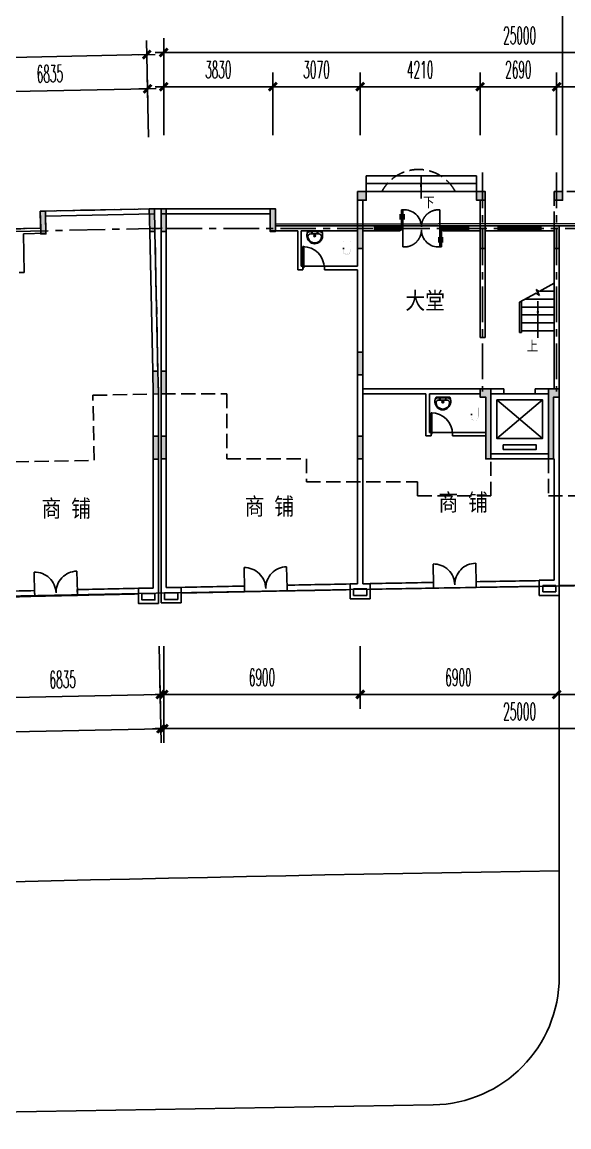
# Model space of a CAD drawing. Extents: x 34838826 to 35164760, y 36533342 to 36641385.
# Drawn here: x 34996705 to 35015913, y 36556016 to 36594792 of the extents above; entities that cross this region are included whole.
import ezdxf

# ---------------------------------------------------------------- set-up
doc = ezdxf.new("R2010")
doc.units = 0
doc.header["$LTSCALE"] = 1000
doc.header["$MEASUREMENT"] = 0
for name, pattern in [('CENTER', [2, 1.25, -0.25, 0.25, -0.25]), ('DASH', [0.35, 0.25, -0.1]), ('DASHED2', [0.375, 0.25, -0.125])]:
    doc.linetypes.add(name, pattern=pattern)
doc.layers.get('0').update_dxf_attribs({"linetype": 'CONTINUOUS'})
doc.layers.get('DEFPOINTS').update_dxf_attribs({"linetype": 'CONTINUOUS'})
for name, color, linetype in [('AREA', 5, 'CONTINUOUS'), ('AXIS', 3, 'CONTINUOUS'), ('COLUMN', 6, 'CONTINUOUS'), ('DOTE', 8, 'CENTER'), ('FUN', 3, 'CONTINUOUS'), ('GROUND', 2, 'CONTINUOUS'), ('H', 8, 'CONTINUOUS'), ('PUB_DIM', 3, 'CONTINUOUS'), ('STAIR', 2, 'CONTINUOUS'), ('TEXT', 7, 'CONTINUOUS'), ('WALL', 4, 'CONTINUOUS'), ('WINDOW', 2, 'CONTINUOUS'), ('规划路', 30, 'CONTINUOUS'), ('道路边线', 8, 'CONTINUOUS')]:
    doc.layers.add(name, color=color, linetype=linetype)
doc.styles.add('-宋体', font='SimSun.ttf')
doc.styles.add('DIM_FONT', font='SIMPLEX.shx', dxfattribs={"width": 0.45})
doc.dimstyles.new('DIMA', dxfattribs={"dimtxt": 300, "dimasz": 1, "dimexe": 250, "dimexo": 300, "dimgap": 150, "dimtad": 1, "dimdec": 0, "dimzin": 0, "dimtxsty": 'DIM_FONT', "dimblk": '_DIMX', "dimcen": 0.09, "dimse1": 1, "dimclrt": 7, "dimazin": 3, "dimtfac": 1, "dimtdec": 0, "dimtix": 1, "dimtmove": 0, "dimatfit": 3, "dimtolj": 1, "dimtzin": 0})
doc.dimstyles.new('DIMB', dxfattribs={"dimtxt": 300, "dimasz": 1, "dimexe": 250, "dimexo": 300, "dimgap": 150, "dimtad": 1, "dimdec": 0, "dimzin": 0, "dimtxsty": 'DIM_FONT', "dimblk": '_DIMX', "dimcen": 0.09, "dimse2": 1, "dimclrt": 7, "dimazin": 3, "dimtfac": 1, "dimtdec": 0, "dimtix": 1, "dimtmove": 0, "dimatfit": 3, "dimtolj": 1, "dimtzin": 0})
doc.dimstyles.new('DIMN', dxfattribs={"dimtxt": 300, "dimasz": 1, "dimexe": 250, "dimexo": 300, "dimgap": 150, "dimtad": 1, "dimdec": 0, "dimzin": 0, "dimtxsty": 'DIM_FONT', "dimblk": '_DIMX', "dimcen": 0.09, "dimclrt": 7, "dimazin": 3, "dimtfac": 1, "dimtdec": 0, "dimtix": 1, "dimtmove": 0, "dimatfit": 3, "dimtolj": 1, "dimtzin": 0})

# ---------------------------------------------------------------- blocks, each defined once
blk = doc.blocks.new('_DIMX')
blk.add_line((-150, 0), (150, 0))
at = {"const_width": 50}
blk.add_lwpolyline([(-70, -70), (70, 70)], dxfattribs=at)
blk = doc.blocks.new('*D52')
at = {"color": 0, "linetype": 'BYBLOCK'}
for p, q in [((35001549, 36571691), (35001596, 36569492)), ((34945637, 36570509), (34945683, 36568310)), ((35001583, 36569992), (34945675, 36568810))]:
    blk.add_line(p, q, dxfattribs=at)
at = {"layer": 'DEFPOINTS', "color": 0, "linetype": 'BYBLOCK'}
for p in [(35001536, 36572291), (34945624, 36571109), (34945673, 36568810)]:
    blk.add_point(p, dxfattribs=at)
at = {"color": 0, "linetype": 'BYBLOCK', "xscale": 2, "yscale": 2, "zscale": 2}
for p, rotation in [((35001585, 36569992), 1.210866721961574), ((34945673, 36568810), 181.2108667219616)]:
    blk.add_blockref('_DIMX', p, dxfattribs=dict(at, rotation=rotation))
at = {"color": 7, "linetype": 'BYBLOCK', "insert": (34973616, 36570001), "char_height": 600, "attachment_point": 5, "rotation": 1.2109, "style": 'DIM_FONT'}
blk.add_mtext('\\A1;55925', dxfattribs=at)
blk = doc.blocks.new('*D53')
at = {"color": 0, "linetype": 'BYBLOCK'}
for p, q in [((34994691, 36572746), (34994737, 36570548)), ((35001524, 36572891), (35001570, 36570692)), ((35001558, 36571192), (34994729, 36571047))]:
    blk.add_line(p, q, dxfattribs=at)
at = {"layer": 'DEFPOINTS', "color": 0, "linetype": 'BYBLOCK'}
for p in [(35001511, 36573491), (34994678, 36573346), (34994727, 36571047)]:
    blk.add_point(p, dxfattribs=at)
at = {"color": 0, "linetype": 'BYBLOCK', "xscale": 2, "yscale": 2, "zscale": 2}
for p, rotation in [((34994727, 36571047), 181.2108662116881), ((35001560, 36571192), 1.210866211688071)]:
    blk.add_blockref('_DIMX', p, dxfattribs=dict(at, rotation=rotation))
at = {"color": 7, "linetype": 'BYBLOCK', "insert": (34998130, 36571720), "char_height": 600, "attachment_point": 5, "rotation": 1.2109, "style": 'DIM_FONT'}
blk.add_mtext('\\A1;6835', dxfattribs=at)
blk = doc.blocks.new('*D66')
at = {"color": 0, "linetype": 'BYBLOCK'}
for p, q in [((35001121, 36591952), (35001074, 36594151)), ((35001083, 36593651), (34945175, 36592469)), ((34945209, 36590771), (34945162, 36592969))]:
    blk.add_line(p, q, dxfattribs=at)
at = {"layer": 'DEFPOINTS', "color": 0, "linetype": 'BYBLOCK'}
for p in [(34945173, 36592469), (35001134, 36591352), (34945221, 36590171)]:
    blk.add_point(p, dxfattribs=at)
at = {"color": 0, "linetype": 'BYBLOCK', "xscale": 2, "yscale": 2, "zscale": 2}
for p, rotation in [((35001085, 36593651), 1.210789228481941), ((34945173, 36592469), 181.2107892284819)]:
    blk.add_blockref('_DIMX', p, dxfattribs=dict(at, rotation=rotation))
at = {"color": 7, "linetype": 'BYBLOCK', "insert": (34973116, 36593660), "char_height": 600, "attachment_point": 5, "rotation": 1.2108, "style": 'DIM_FONT'}
blk.add_mtext('\\A1;55925', dxfattribs=at)
blk = doc.blocks.new('*D67')
at = {"color": 0, "linetype": 'BYBLOCK'}
for p, q in [((34994313, 36590608), (34994267, 36592807)), ((35001146, 36590753), (35001100, 36592951)), ((35001108, 36592451), (34994279, 36592307))]:
    blk.add_line(p, q, dxfattribs=at)
at = {"layer": 'DEFPOINTS', "color": 0, "linetype": 'BYBLOCK'}
for p in [(34994277, 36592307), (35001159, 36590153), (34994326, 36590008)]:
    blk.add_point(p, dxfattribs=at)
at = {"color": 0, "linetype": 'BYBLOCK', "xscale": 2, "yscale": 2, "zscale": 2}
for p, rotation in [((34994277, 36592307), 181.2107897387022), ((35001110, 36592451), 1.210789738702207)]:
    blk.add_blockref('_DIMX', p, dxfattribs=dict(at, rotation=rotation))
at = {"color": 7, "linetype": 'BYBLOCK', "insert": (34997681, 36592979), "char_height": 600, "attachment_point": 5, "rotation": 1.2108, "style": 'DIM_FONT'}
blk.add_mtext('\\A1;6835', dxfattribs=at)
blk = doc.blocks.new('*D79')
at = {"color": 0, "linetype": 'BYBLOCK'}
for p, q in [((35001682, 36571693), (35001682, 36569494)), ((35026682, 36571693), (35026682, 36569494)), ((35026680, 36569994), (35001684, 36569994))]:
    blk.add_line(p, q, dxfattribs=at)
at = {"layer": 'DEFPOINTS', "color": 0, "linetype": 'BYBLOCK'}
for p in [(35001682, 36572293), (35026682, 36572293), (35001682, 36569994)]:
    blk.add_point(p, dxfattribs=at)
at = {"color": 0, "linetype": 'BYBLOCK', "xscale": 2, "yscale": 2, "zscale": 2}
for p, rotation in [((35001682, 36569994), 179.999998366936), ((35026682, 36569994), 359.999998366936)]:
    blk.add_blockref('_DIMX', p, dxfattribs=dict(at, rotation=rotation))
at = {"color": 7, "linetype": 'BYBLOCK', "insert": (35014182, 36570594), "char_height": 600, "attachment_point": 5, "rotation": 360, "style": 'DIM_FONT'}
blk.add_mtext('\\A1;25000', dxfattribs=at)
blk = doc.blocks.new('*D80')
at = {"color": 0, "linetype": 'BYBLOCK'}
for p, q in [((35001682, 36592911), (35001682, 36595111)), ((35026682, 36592911), (35026682, 36595111)), ((35026680, 36594611), (35001684, 36594611))]:
    blk.add_line(p, q, dxfattribs=at)
at = {"layer": 'DEFPOINTS', "color": 0, "linetype": 'BYBLOCK'}
for p in [(35001682, 36594611), (35001682, 36592311), (35026682, 36592311)]:
    blk.add_point(p, dxfattribs=at)
at = {"color": 0, "linetype": 'BYBLOCK', "xscale": 2, "yscale": 2, "zscale": 2}
for p, rotation in [((35001682, 36594611), 180.000001633064), ((35026682, 36594611), 1.633064004025186e-06)]:
    blk.add_blockref('_DIMX', p, dxfattribs=dict(at, rotation=rotation))
at = {"color": 7, "linetype": 'BYBLOCK', "insert": (35014182, 36595211), "char_height": 600, "attachment_point": 5, "rotation": 0, "style": 'DIM_FONT'}
blk.add_mtext('\\A1;25000', dxfattribs=at)
blk = doc.blocks.new('*D82')
at = {"color": 0, "linetype": 'BYBLOCK'}
for p, q in [((35001682, 36572893), (35001682, 36570694)), ((35008582, 36572893), (35008582, 36570694)), ((35008580, 36571194), (35001684, 36571194))]:
    blk.add_line(p, q, dxfattribs=at)
at = {"layer": 'DEFPOINTS', "color": 0, "linetype": 'BYBLOCK'}
for p in [(35001682, 36573493), (35008582, 36573493), (35001682, 36571194)]:
    blk.add_point(p, dxfattribs=at)
at = {"color": 0, "linetype": 'BYBLOCK', "xscale": 2, "yscale": 2, "zscale": 2}
for p, rotation in [((35001682, 36571194), 179.999998345658), ((35008582, 36571194), 359.999998345658)]:
    blk.add_blockref('_DIMX', p, dxfattribs=dict(at, rotation=rotation))
at = {"color": 7, "linetype": 'BYBLOCK', "insert": (35005132, 36571794), "char_height": 600, "attachment_point": 5, "rotation": 360, "style": 'DIM_FONT'}
blk.add_mtext('\\A1;6900', dxfattribs=at)
blk = doc.blocks.new('*D83')
at = {"color": 0, "linetype": 'BYBLOCK'}
for p, q in [((35008582, 36572893), (35008582, 36570694)), ((35015480, 36571194), (35008584, 36571194))]:
    blk.add_line(p, q, dxfattribs=at)
at = {"layer": 'DEFPOINTS', "color": 0, "linetype": 'BYBLOCK'}
for p in [(35008582, 36573493), (35015482, 36573493), (35008582, 36571194)]:
    blk.add_point(p, dxfattribs=at)
at = {"color": 0, "linetype": 'BYBLOCK', "xscale": 2, "yscale": 2, "zscale": 2}
for p, rotation in [((35008582, 36571194), 179.9999983669424), ((35015482, 36571194), 359.9999983669425)]:
    blk.add_blockref('_DIMX', p, dxfattribs=dict(at, rotation=rotation))
at = {"color": 7, "linetype": 'BYBLOCK', "insert": (35012032, 36571794), "char_height": 600, "attachment_point": 5, "rotation": 360, "style": 'DIM_FONT'}
blk.add_mtext('\\A1;6900', dxfattribs=at)
blk = doc.blocks.new('*D84')
at = {"color": 0, "linetype": 'BYBLOCK'}
for p, q in [((35019782, 36572893), (35019782, 36570694)), ((35019780, 36571194), (35015484, 36571194))]:
    blk.add_line(p, q, dxfattribs=at)
at = {"layer": 'DEFPOINTS', "color": 0, "linetype": 'BYBLOCK'}
for p in [(35015482, 36573493), (35019782, 36573493), (35015482, 36571194)]:
    blk.add_point(p, dxfattribs=at)
at = {"color": 0, "linetype": 'BYBLOCK', "xscale": 2, "yscale": 2, "zscale": 2}
for p, rotation in [((35015482, 36571194), 179.9999983669133), ((35019782, 36571194), 359.9999983669133)]:
    blk.add_blockref('_DIMX', p, dxfattribs=dict(at, rotation=rotation))
at = {"color": 7, "linetype": 'BYBLOCK', "insert": (35017632, 36571794), "char_height": 600, "attachment_point": 5, "rotation": 360, "style": 'DIM_FONT'}
blk.add_mtext('\\A1;4300', dxfattribs=at)
blk = doc.blocks.new('*D86')
at = {"color": 0, "linetype": 'BYBLOCK'}
for p, q in [((35001682, 36590824), (35001682, 36593023)), ((35005512, 36590824), (35005512, 36593023)), ((35005510, 36592523), (35001684, 36592523))]:
    blk.add_line(p, q, dxfattribs=at)
at = {"layer": 'DEFPOINTS', "color": 0, "linetype": 'BYBLOCK'}
for p in [(35001682, 36592523), (35001682, 36590224), (35005512, 36590224)]:
    blk.add_point(p, dxfattribs=at)
at = {"color": 0, "linetype": 'BYBLOCK', "xscale": 2, "yscale": 2, "zscale": 2}
for p, rotation in [((35001682, 36592523), 180.0000016714346), ((35005512, 36592523), 1.671434590733156e-06)]:
    blk.add_blockref('_DIMX', p, dxfattribs=dict(at, rotation=rotation))
at = {"color": 7, "linetype": 'BYBLOCK', "insert": (35003597, 36593123), "char_height": 600, "attachment_point": 5, "rotation": 0, "style": 'DIM_FONT'}
blk.add_mtext('\\A1;3830', dxfattribs=at)
blk = doc.blocks.new('*D87')
at = {"color": 0, "linetype": 'BYBLOCK'}
for p, q in [((35005512, 36590824), (35005512, 36593023)), ((35008582, 36590824), (35008582, 36593023)), ((35008580, 36592523), (35005514, 36592523))]:
    blk.add_line(p, q, dxfattribs=at)
at = {"layer": 'DEFPOINTS', "color": 0, "linetype": 'BYBLOCK'}
for p in [(35005512, 36592523), (35005512, 36590224), (35008582, 36590224)]:
    blk.add_point(p, dxfattribs=at)
at = {"color": 0, "linetype": 'BYBLOCK', "xscale": 2, "yscale": 2, "zscale": 2}
for p, rotation in [((35005512, 36592523), 180.0000016330179), ((35008582, 36592523), 1.633017960855909e-06)]:
    blk.add_blockref('_DIMX', p, dxfattribs=dict(at, rotation=rotation))
at = {"color": 7, "linetype": 'BYBLOCK', "insert": (35007047, 36593123), "char_height": 600, "attachment_point": 5, "rotation": 0, "style": 'DIM_FONT'}
blk.add_mtext('\\A1;3070', dxfattribs=at)
blk = doc.blocks.new('*D88')
at = {"color": 0, "linetype": 'BYBLOCK'}
for p, q in [((35008582, 36590824), (35008582, 36593023)), ((35012792, 36590824), (35012792, 36593023)), ((35012790, 36592523), (35008584, 36592523))]:
    blk.add_line(p, q, dxfattribs=at)
at = {"layer": 'DEFPOINTS', "color": 0, "linetype": 'BYBLOCK'}
for p in [(35008582, 36592523), (35008582, 36590224), (35012792, 36590224)]:
    blk.add_point(p, dxfattribs=at)
at = {"color": 0, "linetype": 'BYBLOCK', "xscale": 2, "yscale": 2, "zscale": 2}
for p, rotation in [((35008582, 36592523), 180.0000016331194), ((35012792, 36592523), 1.633119399713223e-06)]:
    blk.add_blockref('_DIMX', p, dxfattribs=dict(at, rotation=rotation))
at = {"color": 7, "linetype": 'BYBLOCK', "insert": (35010687, 36593123), "char_height": 600, "attachment_point": 5, "rotation": 0, "style": 'DIM_FONT'}
blk.add_mtext('\\A1;4210', dxfattribs=at)
blk = doc.blocks.new('*D89')
at = {"color": 0, "linetype": 'BYBLOCK'}
for p, q in [((35012792, 36590824), (35012792, 36593023)), ((35015482, 36590824), (35015482, 36593023)), ((35015480, 36592523), (35012794, 36592523))]:
    blk.add_line(p, q, dxfattribs=at)
at = {"layer": 'DEFPOINTS', "color": 0, "linetype": 'BYBLOCK'}
for p in [(35012792, 36592523), (35012792, 36590224), (35015482, 36590224)]:
    blk.add_point(p, dxfattribs=at)
at = {"color": 0, "linetype": 'BYBLOCK', "xscale": 2, "yscale": 2, "zscale": 2}
for p, rotation in [((35012792, 36592523), 180.0000016331197), ((35015482, 36592523), 1.633119719457454e-06)]:
    blk.add_blockref('_DIMX', p, dxfattribs=dict(at, rotation=rotation))
at = {"color": 7, "linetype": 'BYBLOCK', "insert": (35014137, 36593123), "char_height": 600, "attachment_point": 5, "rotation": 0, "style": 'DIM_FONT'}
blk.add_mtext('\\A1;2690', dxfattribs=at)
blk = doc.blocks.new('*D90')
at = {"color": 0, "linetype": 'BYBLOCK'}
for p, q in [((35015482, 36590824), (35015482, 36593023)), ((35019782, 36590824), (35019782, 36593023)), ((35019780, 36592523), (35015484, 36592523))]:
    blk.add_line(p, q, dxfattribs=at)
at = {"layer": 'DEFPOINTS', "color": 0, "linetype": 'BYBLOCK'}
for p in [(35015482, 36592523), (35015482, 36590224), (35019782, 36590224)]:
    blk.add_point(p, dxfattribs=at)
at = {"color": 0, "linetype": 'BYBLOCK', "xscale": 2, "yscale": 2, "zscale": 2}
for p, rotation in [((35015482, 36592523), 180.0000016330866), ((35019782, 36592523), 1.633086625929536e-06)]:
    blk.add_blockref('_DIMX', p, dxfattribs=dict(at, rotation=rotation))
at = {"color": 7, "linetype": 'BYBLOCK', "insert": (35017632, 36593123), "char_height": 600, "attachment_point": 5, "rotation": 0, "style": 'DIM_FONT'}
blk.add_mtext('\\A1;4300', dxfattribs=at)
blk = doc.blocks.new('M_A3PTU')
for p, q in [((-0.5, 0), (-0.499, -0.498)), ((0.5, 0), (0.499, -0.498))]:
    blk.add_line(p, q)
for centre, start, end in [((-0.498, -0.001), 269.885, 0.0763), ((0.498, -0.001), 179.9237, 270.115)]:
    blk.add_arc(centre, 0.498, start, end)
blk = doc.blocks.new('_A0AYL')
for p, q in [((-0.5, 0), (-0.5, -1)), ((-0.5, 0), (-0.463, 0)), ((-0.463, 0), (-0.463, -1)), ((-0.5, -1), (-0.463, -1))]:
    blk.add_line(p, q)
blk.add_arc((-0.5, 0), 1, 270, 360)
blk = doc.blocks.new('M_E6')
for p, q in [((240, 0), (-240, 0)), ((-237, 0), (239, 0)), ((240, 0), (270, -79)), ((-213, -36), (-271, -91)), ((-240, 0), (-270, -79)), ((-179, -23), (181, -23)), ((141, -105), (-141, -105)), ((-141, -105), (141, -105)), ((217, -37), (274, -95))]:
    blk.add_line(p, q)
for centre, radius in [((-99, -65), 16.3), ((2, -172), 31.6), ((2, -172), 23), ((101, -65), 16.3)]:
    blk.add_circle(centre, radius)
for centre, radius, start, end in [((28, -152), 307, 166.1751, 244.7296), ((-141, -205), 100, 90, 190.5602), ((0, -179), 243, 190.5602, 349.4398), ((-179, -73), 50, 90, 133.181), ((-28, -152), 307, 297.0639, 13.8249), ((141, -205), 100, 349.4398, 90), ((181, -73), 50, 44.5607, 90), ((0, -201), 250, 245.8071, 296.4628), ((28, -152), 307, 266.589, 266.5936)]:
    blk.add_arc(centre, radius, start, end)
at = {"width": 0.8, "flags": 9}
for tag in ['XSIZE', 'YSIZE']:
    blk.add_attdef(tag, (0, 0), '', height=0.5, dxfattribs=at)
blk = doc.blocks.new('M_E2')
blk.add_line((-306, -118), (-266, -118))
at = {"const_width": 1.5}
for points in [[(-366, 138, 0.97895), (-366, -138, 0.97895)], [(-366, 118, 0.97895), (-366, -118, 0.97895)], [(-306, 118, 0.414214), (-316, 108, 0.414214)], [(0, 88, 0.462192), (-59, 137, 0.462192)], [(-20, 88, 0.414214), (-50, 118, 0.414214)], [(-316, -108, 0.414214), (-306, -118, 0.414214)], [(-59, -137, 0.462192), (0, -88, 0.462192)], [(-50, -118, 0.414214), (-20, -88, 0.414214)]]:
    blk.add_lwpolyline(points, format="xyb", dxfattribs=at)
for points in [[(-366, 137), (-59, 137)], [(-316, 118), (-366, 118)], [(-340, 118), (-266, 118)], [(-316, 108), (-316, -108)], [(-50, 118), (-267, 118)], [(-20, -88), (-20, 88)], [(0, 88), (0, -88)], [(-381, -137), (-59, -137)], [(-316, -118), (-366, -118)], [(-340, -118), (-266, -118)], [(-266, -118), (-50, -118)]]:
    blk.add_lwpolyline(points, dxfattribs=at)
at = {"width": 0.8, "flags": 9}
for tag in ['XSIZE', 'YSIZE']:
    blk.add_attdef(tag, (0, 0), '', height=0.5, dxfattribs=at)
blk = doc.blocks.new('M_B0OPK')
for p, q in [((-0.5, 0.5), (0.5, 0.5)), ((0.5, 0.167), (-0.5, 0.167)), ((0.5, -0.167), (-0.5, -0.167)), ((-0.5, -0.5), (0.5, -0.5))]:
    blk.add_line(p, q)
blk = doc.blocks.new('_ARROW')
blk.add_solid([(0, 0), (-1, 0.1), (-1, -0.1)])
blk = doc.blocks.new('M_A19UKF')
for p, q in [((-0.495, 0.298), (-0.495, 0.169)), ((-0.467, -0.003), (-0.467, 0.397)), ((-0.467, 0.397), (-0.433, 0.397)), ((-0.433, 0.397), (-0.433, -0.003)), ((-0.405, 0.298), (-0.405, 0.169)), ((-0.5, -0.003), (-0.5, -0.069)), ((-0.433, -0.003), (-0.5, -0.003)), ((-0.5, -0.003), (-0.5, -0.003)), ((-0.5, -0.069), (-0.5, -0.069)), ((-0.5, -0.069), (-0.467, -0.069)), ((-0.433, -0.003), (-0.467, -0.003)), ((-0.433, -0.069), (-0.467, -0.069)), ((-0.433, -0.003), (-0.433, -0.069)), ((0.405, -0.37), (0.405, -0.242)), ((0.433, -0.003), (0.433, -0.069)), ((0.433, -0.003), (0.467, -0.003)), ((0.433, -0.003), (0.5, -0.003)), ((0.433, -0.469), (0.433, -0.069)), ((0.433, -0.069), (0.5, -0.069)), ((0.433, -0.069), (0.467, -0.069)), ((0.5, -0.003), (0.467, -0.003)), ((0.467, -0.069), (0.467, -0.469)), ((0.5, -0.069), (0.467, -0.069)), ((0.495, -0.37), (0.495, -0.242)), ((0.5, -0.003), (0.5, -0.069)), ((0.5, -0.003), (0.5, -0.003)), ((0.5, -0.069), (0.5, -0.069)), ((0.467, -0.469), (0.433, -0.469))]:
    blk.add_line(p, q)
at = {"linetype": 'DASHED2'}
for p, q in [((0.433, 0.397), (0.433, -0.003)), ((-0.433, -0.469), (-0.433, -0.069))]:
    blk.add_line(p, q, dxfattribs=at)
for centre, start, end in [((-0.4, -0.001), 359.8007, 94.7805), ((0.4, -0.071), 179.8007, 274.7805)]:
    blk.add_arc(centre, 0.4, start, end)
for centre, start, end in [((0.4, -0.001), 85.2195, 180.1993), ((-0.4, -0.071), 265.2195, 0.1993)]:
    blk.add_arc(centre, 0.4, start, end, dxfattribs=at)
blk = doc.blocks.new('_WBLK')
for p, q in [((-0.5, 0.5), (0.5, 0.5)), ((0.5, 0.167), (-0.5, 0.167)), ((0.5, -0.167), (-0.5, -0.167)), ((-0.5, -0.5), (0.5, -0.5))]:
    blk.add_line(p, q)

msp = doc.modelspace()

# ---------------------------------------------------------------- hatches: boundary and pattern name
at = {"layer": 'H'}
h = msp.add_hatch(color=256, dxfattribs=at)
h.paths.add_polyline_path([(35040392.1, 36588841.8), (35040692.1, 36588841.8), (35040692.1, 36588541.8), (35040392.1, 36588541.8)])
h.paths.add_polyline_path([(35037672.1, 36588841.8), (35037972.1, 36588841.8), (35037972.1, 36588541.8), (35037672.1, 36588541.8)])
h.paths.add_polyline_path([(35033492.1, 36588841.8), (35033792.1, 36588841.8), (35033792.1, 36588541.8), (35033492.1, 36588541.8)])
h.paths.add_polyline_path([(35040392.1, 36581921.8), (35040572.1, 36581921.8), (35040572.1, 36581631.8), (35040372.1, 36581631.8), (35040372.1, 36579461.8), (35040192.1, 36579461.8), (35040192.1, 36581921.8)])
h.paths.add_polyline_path([(35040392.1, 36587641.8), (35040572.1, 36587641.8), (35040572.1, 36586841.8), (35040392.1, 36586841.8)])
h.paths.add_polyline_path([(35037972.1, 36581921.8), (35037792.1, 36581921.8), (35037792.1, 36581631.8), (35037992.1, 36581631.8), (35037992.1, 36579461.8), (35038172.1, 36579461.8), (35038172.1, 36581921.8)])
h.paths.add_polyline_path([(35033672.1, 36583211.8), (35033492.1, 36583211.8), (35033492.1, 36582211.8), (35033672.1, 36582211.8)])
h.paths.add_polyline_path([(35033672.1, 36580261.8), (35033492.1, 36580261.8), (35033492.1, 36579461.8), (35033672.1, 36579461.8)])
h.paths.add_polyline_path([(35026772.1, 36580261.8), (35026592.1, 36580261.8), (35026592.1, 36579461.8), (35026772.1, 36579461.8)])
h.paths.add_polyline_path([(35026772.1, 36588241.8), (35026592.1, 36588241.8), (35026592.1, 36587441.8), (35026772.1, 36587441.8)])
h.paths.add_polyline_path([(35030602.1, 36588241.8), (35030422.1, 36588241.8), (35030422.1, 36587441.8), (35030602.1, 36587441.8)])
h.paths.add_polyline_path([(35033672.1, 36587641.8), (35033492.1, 36587641.8), (35033492.1, 36586841.8), (35033672.1, 36586841.8)])
h.paths.add_polyline_path([(35037972.1, 36587641.8), (35037792.1, 36587641.8), (35037792.1, 36586841.8), (35037972.1, 36586841.8)])
h.paths.add_polyline_path([(35019572.1, 36588841.8), (35019872.1, 36588841.8), (35019872.1, 36588541.8), (35019572.1, 36588541.8)])
h.paths.add_polyline_path([(35015392.1, 36588841.8), (35015692.1, 36588841.8), (35015692.1, 36588541.8), (35015392.1, 36588541.8)])
h.paths.add_polyline_path([(35012672.1, 36588841.8), (35012972.1, 36588841.8), (35012972.1, 36588541.8), (35012672.1, 36588541.8)])
h.paths.add_polyline_path([(35008492.1, 36588841.8), (35008792.1, 36588841.8), (35008792.1, 36588541.8), (35008492.1, 36588541.8)])
h.paths.add_polyline_path([(35015392.1, 36581921.8), (35015572.1, 36581921.8), (35015572.1, 36581631.8), (35015372.1, 36581631.8), (35015372.1, 36579461.8), (35015192.1, 36579461.8), (35015192.1, 36581921.8)])
h.paths.add_polyline_path([(35019692.1, 36583211.8), (35019872.1, 36583211.8), (35019872.1, 36582191.8), (35019692.1, 36582191.8)])
h.paths.add_polyline_path([(35019692.1, 36580261.8), (35019872.1, 36580261.8), (35019872.1, 36579461.8), (35019692.1, 36579461.8)])
h.paths.add_polyline_path([(35026592.1, 36582741.8), (35026772.1, 36582741.8), (35026772.1, 36581741.8), (35026592.1, 36581741.8)])
h.paths.add_polyline_path([(35026592.1, 36588241.8), (35026772.1, 36588241.8), (35026772.1, 36587441.8), (35026592.1, 36587441.8)])
h.paths.add_polyline_path([(35022762.1, 36588241.8), (35022942.1, 36588241.8), (35022942.1, 36587441.8), (35022762.1, 36587441.8)])
h.paths.add_polyline_path([(35019692.1, 36587641.8), (35019872.1, 36587641.8), (35019872.1, 36586841.8), (35019692.1, 36586841.8)])
h.paths.add_polyline_path([(35015392.1, 36587641.8), (35015572.1, 36587641.8), (35015572.1, 36586841.8), (35015392.1, 36586841.8)])
h.paths.add_polyline_path([(35012972.1, 36581921.8), (35012792.1, 36581921.8), (35012792.1, 36581631.8), (35012992.1, 36581631.8), (35012992.1, 36579461.8), (35013172.1, 36579461.8), (35013172.1, 36581921.8)])
h.paths.add_polyline_path([(35008672.1, 36583211.8), (35008492.1, 36583211.8), (35008492.1, 36582411.8), (35008672.1, 36582411.8)])
h.paths.add_polyline_path([(35008672.1, 36580261.8), (35008492.1, 36580261.8), (35008492.1, 36579461.8), (35008672.1, 36579461.8)])
h.paths.add_polyline_path([(35001772.1, 36580261.8), (35001592.1, 36580261.8), (35001592.1, 36579461.8), (35001772.1, 36579461.8)])
h.paths.add_polyline_path([(35001772.1, 36582541.8), (35001592.1, 36582541.8), (35001592.1, 36581741.8), (35001772.1, 36581741.8)])
h.paths.add_polyline_path([(35001772.1, 36588241.8), (35001592.1, 36588241.8), (35001592.1, 36587441.8), (35001772.1, 36587441.8)])
h.paths.add_polyline_path([(35005602.1, 36588241.8), (35005422.1, 36588241.8), (35005422.1, 36587441.8), (35005602.1, 36587441.8)])
h.paths.add_polyline_path([(35008672.1, 36587641.8), (35008492.1, 36587641.8), (35008492.1, 36586841.8), (35008672.1, 36586841.8)])
h.paths.add_polyline_path([(35012972.1, 36587641.8), (35012792.1, 36587641.8), (35012792.1, 36586841.8), (35012972.1, 36586841.8)])
h.paths.add_polyline_path([(34994143.7, 36588688.1), (34994443.6, 36588694.4), (34994450, 36588394.5), (34994150, 36588388.2)])
h.paths.add_polyline_path([(34989964.6, 36588599.8), (34990264.6, 36588606.1), (34990270.9, 36588306.2), (34989971, 36588299.8)])
h.paths.add_polyline_path([(34987245.2, 36588542.3), (34987545.2, 36588548.6), (34987551.5, 36588248.7), (34987251.6, 36588242.4)])
h.paths.add_polyline_path([(34990110.9, 36581681.3), (34990290.8, 36581685.1), (34990296.9, 36581395.2), (34990097, 36581391), (34990142.8, 36579221.4), (34989962.9, 36579217.6), (34989910.9, 36581677.1)])
h.paths.add_polyline_path([(34994382.6, 36583061.9), (34994562.6, 36583065.7), (34994579.5, 36582265.9), (34994399.5, 36582262.1)])
h.paths.add_polyline_path([(34994445, 36580112.5), (34994624.9, 36580116.3), (34994641.8, 36579316.5), (34994461.9, 36579312.7)])
h.paths.add_polyline_path([(35001312.1, 36580257.5), (35001492.1, 36580257.5), (35001492.1, 36579457.5), (35001312.1, 36579457.5)])
h.paths.add_polyline_path([(35001295.2, 36582537.8), (35001475.2, 36582541.6), (35001492.1, 36581741.8), (35001312.2, 36581738)])
h.paths.add_polyline_path([(35001174.8, 36588236.6), (35001354.8, 36588240.4), (35001371.7, 36587440.6), (35001191.7, 36587436.8)])
h.paths.add_polyline_path([(34997345.7, 36588155.6), (34997525.6, 36588159.4), (34997542.5, 36587359.6), (34997362.6, 36587355.8)])
h.paths.add_polyline_path([(34994289, 36587490.9), (34994469, 36587494.7), (34994485.9, 36586694.9), (34994305.9, 36586691.1)])
h.paths.add_polyline_path([(34989990, 36587400), (34990169.9, 36587403.8), (34990186.8, 36586604), (34990006.9, 36586600.2)])
h.paths.add_polyline_path([(34987691.4, 36581630.2), (34987511.4, 36581626.4), (34987517.6, 36581336.4), (34987717.5, 36581340.7), (34987763.4, 36579171.1), (34987943.3, 36579174.9), (34987891.3, 36581634.4)])
h.paths.add_polyline_path([(34987570.5, 36587348.9), (34987390.6, 36587345.1), (34987407.5, 36586545.3), (34987587.4, 36586549.1)])
h = msp.add_hatch(color=256, dxfattribs=at)
h.paths.add_polyline_path([(35005602.1, 36588241.8), (35005422.1, 36588241.8), (35005422.1, 36587441.8), (35005602.1, 36587441.8)])
h.paths.add_polyline_path([(35019572.1, 36588841.8), (35019872.1, 36588841.8), (35019872.1, 36588541.8), (35019572.1, 36588541.8)])
h.paths.add_polyline_path([(35015392.1, 36588841.8), (35015692.1, 36588841.8), (35015692.1, 36588541.8), (35015392.1, 36588541.8)])
h.paths.add_polyline_path([(35012672.1, 36588841.8), (35012972.1, 36588841.8), (35012972.1, 36588541.8), (35012672.1, 36588541.8)])
h.paths.add_polyline_path([(35008492.1, 36588841.8), (35008792.1, 36588841.8), (35008792.1, 36588541.8), (35008492.1, 36588541.8)])

# ---------------------------------------------------------------- linework, layer by layer
at = {"linetype": 'DASH', "ltscale": 2}
msp.add_lwpolyline([(35016342.1, 36588841.8), (35015392.1, 36588841.8), (35015392.1, 36587641.8), (35012972.1, 36587641.8), (35012972.1, 36588841.8), (35011922.1, 36588841.8, 0.6037565), (35009342.1, 36588841.8), (35008492.1, 36588841.8), (35008492.1, 36587641.8), (35005602.1, 36587641.8), (35005602.1, 36587719.5), (35005602.1, 36588086.9), (35005602.1, 36587846.2), (35005602.1, 36588241.8), (35001592.1, 36588241.8), (35001592.1, 36587157.7), (35001592.1, 36581741.8), (35003892.1, 36581741.8), (35003892.1, 36579461.8), (35006692.1, 36579461.8), (35006692.1, 36578661.8), (35010592.1, 36578661.8), (35010592.1, 36578161.8), (35013172.1, 36578161.8), (35013172.1, 36579461.8), (35015192.1, 36579461.8), (35015192.1, 36578161.8), (35017772.1, 36578161.8)], format="xyb", dxfattribs=at)
msp.add_lwpolyline([(34996441.4, 36579354.6), (34999240.8, 36579413.7), (34999192.6, 36581693.2), (35001492.1, 36581741.8), (35001354.8, 36588240.4), (34997345.7, 36588155.6), (34997358.3, 36587555.8), (34994469, 36587494.7)], dxfattribs=at)
at = {"layer": 'AREA'}
for points in [[(35022762.1, 36587737.1), (35005602.1, 36587696.7), (35005602.1, 36588241.8), (35001682.1, 36588241.8), (35001592.1, 36588241.8), (35001354.8, 36588240.4), (34997345.7, 36588155.6), (34997358.3, 36587555.8), (34980201.3, 36587232), (34980189.5, 36587793), (34972351.2, 36587627.3), (34972363.9, 36587027.5), (34955007.8, 36586660.6)], [(34969314, 36573853.5), (34983106.8, 36574290.8), (34994302.4, 36574613.3), (35000792.1, 36574740.2), (35008232.1, 36574871.9), (35014872.1, 36574988.6), (35020392.1, 36575084.9)]]:
    msp.add_lwpolyline(points, dxfattribs=at)
at = {"layer": 'COLUMN'}
for points in [[(35008492.1, 36588841.8), (35008792.1, 36588841.8), (35008792.1, 36588541.8), (35008492.1, 36588541.8)], [(35012672.1, 36588841.8), (35012972.1, 36588841.8), (35012972.1, 36588541.8), (35012672.1, 36588541.8)], [(35015392.1, 36588841.8), (35015692.1, 36588841.8), (35015692.1, 36588541.8), (35015392.1, 36588541.8)], [(34997345.7, 36588155.6), (34997525.6, 36588159.4), (34997542.5, 36587359.6), (34997362.6, 36587355.8)], [(35001174.8, 36588236.6), (35001354.8, 36588240.4), (35001371.7, 36587440.6), (35001191.7, 36587436.8)], [(35001772.1, 36588241.8), (35001592.1, 36588241.8), (35001592.1, 36587441.8), (35001772.1, 36587441.8)], [(35005602.1, 36588241.8), (35005422.1, 36588241.8), (35005422.1, 36587441.8), (35005602.1, 36587441.8)], [(35008672.1, 36587641.8), (35008492.1, 36587641.8), (35008492.1, 36586841.8), (35008672.1, 36586841.8)], [(35012972.1, 36587641.8), (35012792.1, 36587641.8), (35012792.1, 36586841.8), (35012972.1, 36586841.8)], [(35015392.1, 36587641.8), (35015572.1, 36587641.8), (35015572.1, 36586841.8), (35015392.1, 36586841.8)], [(35008672.1, 36583211.8), (35008492.1, 36583211.8), (35008492.1, 36582411.8), (35008672.1, 36582411.8)], [(35001295.2, 36582537.8), (35001475.2, 36582541.6), (35001492.1, 36581741.8), (35001312.2, 36581738)], [(35001772.1, 36582541.8), (35001592.1, 36582541.8), (35001592.1, 36581741.8), (35001772.1, 36581741.8)], [(35012972.1, 36581921.8), (35012792.1, 36581921.8), (35012792.1, 36581631.8), (35012992.1, 36581631.8), (35012992.1, 36579461.8), (35013172.1, 36579461.8), (35013172.1, 36581921.8)], [(35015392.1, 36581921.8), (35015572.1, 36581921.8), (35015572.1, 36581631.8), (35015372.1, 36581631.8), (35015372.1, 36579461.8), (35015192.1, 36579461.8), (35015192.1, 36581921.8)], [(35001312.1, 36580257.5), (35001492.1, 36580257.5), (35001492.1, 36579457.5), (35001312.1, 36579457.5)], [(35001772.1, 36580261.8), (35001592.1, 36580261.8), (35001592.1, 36579461.8), (35001772.1, 36579461.8)], [(35008672.1, 36580261.8), (35008492.1, 36580261.8), (35008492.1, 36579461.8), (35008672.1, 36579461.8)]]:
    msp.add_lwpolyline(points, close=True, dxfattribs=at)
at = {"layer": 'DOTE'}
for p, q in [((35012882.1, 36589510.1), (35012882.1, 36581831.8)), ((35015482.1, 36589510.1), (35015482.1, 36581831.8)), ((35001624.6, 36587555.9), (34975774.8, 36587009.6)), ((35027027.4, 36587551.8), (35001171.9, 36587551.8))]:
    msp.add_line(p, q, dxfattribs=at)
at = {"layer": 'GROUND'}
for p, q in [((35008792.1, 36589401.8), (35012672.1, 36589401.8)), ((35008792.1, 36588841.8), (35008792.1, 36589401.8)), ((35012672.1, 36588841.8), (35012672.1, 36589401.8)), ((35008792.1, 36589121.8), (35012672.1, 36589121.8)), ((35008492.1, 36587641.8), (35008492.1, 36588541.8)), ((35008672.1, 36587641.8), (35008672.1, 36588541.8)), ((35008792.1, 36588841.8), (35012672.1, 36588841.8)), ((35012792.1, 36587641.8), (35012792.1, 36588541.8)), ((35012972.1, 36587641.8), (35012972.1, 36588541.8)), ((35009982.1, 36587641.8), (35011482.1, 36587641.8)), ((35019692.1, 36587641.8), (35015572.1, 36587641.8)), ((35007322.1, 36586221.8), (35006572.1, 36586221.8)), ((35013381.1, 36580175.4), (35014983.1, 36581537.9)), ((35014983.1, 36580175.4), (35013381.1, 36581537.9)), ((35014732.1, 36581741.8), (35013632.1, 36581741.8)), ((35011822.1, 36580391.8), (35011072.1, 36580391.8)), ((35019692.1, 36575084.9), (35015572.1, 36575019.9))]:
    msp.add_line(p, q, dxfattribs=at)
for points in [[(35013381.1, 36581537.9), (35014983.1, 36581537.9), (35014983.1, 36580175.4), (35013381.1, 36580175.4)], [(35013603.8, 36579951.6), (35014768.1, 36579951.6), (35014768.1, 36579792.1), (35013603.8, 36579792.1)]]:
    msp.add_lwpolyline(points, close=True, dxfattribs=at)
for centre, radius, start, end in [((34968250, 39078757.8), 2504200, 270.9817251, 271.0160462), ((35055557.7, 34071319.2), 2504000, 91.302275, 91.3365962), ((34954970.5, 39078508.7), 2504200, 271.1336743, 271.1679955)]:
    msp.add_arc(centre, radius, start, end, dxfattribs=at)
at = {"layer": 'PUB_DIM'}
for points in [[(35010717.5, 36589401.8), (35010717.5, 36588595.8)], [(35014821.7, 36584998.5), (35014821.7, 36583709.4)]]:
    msp.add_lwpolyline(points, dxfattribs=at)
at = {"layer": 'STAIR'}
for p, q in [((35014882.7, 36585197.5), (35014767.1, 36585407.8)), ((35014767.1, 36585407.8), (35014868, 36585338.1)), ((35014868, 36585338.1), (35015392.1, 36585626.9)), ((35014182.1, 36584962), (35014762.8, 36585280.3)), ((35014382.4, 36585071.8), (35015392.1, 36585071.8)), ((35014762.8, 36585280.3), (35014882.7, 36585197.5)), ((35014893, 36585351.8), (35015392.1, 36585351.8)), ((35014182.1, 36584962), (35014182.1, 36583891.8)), ((35014242.1, 36584994.9), (35014242.1, 36583891.8)), ((35014242.1, 36584791.8), (35015392.1, 36584791.8)), ((35014242.1, 36584511.8), (35015392.1, 36584511.8)), ((35014242.1, 36584231.8), (35015392.1, 36584231.8)), ((35014182.1, 36583891.8), (35014242.1, 36583891.8)), ((35014242.1, 36583951.8), (35015392.1, 36583951.8))]:
    msp.add_line(p, q, dxfattribs=at)
at = {"layer": 'WALL'}
for p, q in [((34996752.3, 36587362.9), (34996781, 36586003.2)), ((35001295.3, 36582537.8), (35001191.7, 36587436.8)), ((35001475.2, 36582541.6), (35001371.7, 36587440.6)), ((35001592.1, 36587441.8), (35001592.1, 36582541.8)), ((35001772.1, 36587441.8), (35001772.1, 36582541.8)), ((35009082.1, 36587641.8), (35005602.1, 36587641.8)), ((35006392.1, 36587461.8), (35006392.1, 36586101.8)), ((35006512.1, 36587461.8), (35006512.1, 36586221.8)), ((35009082.1, 36587461.8), (35008672.1, 36587461.8)), ((35009082.1, 36587461.8), (35009082.1, 36587641.8)), ((35009982.1, 36587461.8), (35009982.1, 36587641.8)), ((35009982.1, 36587461.8), (35009982.1, 36587641.8)), ((35011482.1, 36587461.8), (35011482.1, 36587641.8)), ((35011482.1, 36587461.8), (35011482.1, 36587641.8)), ((35012382.1, 36587641.8), (35013432.1, 36587641.8)), ((35012382.1, 36587641.8), (35013432.1, 36587641.8)), ((35012382.1, 36587461.8), (35012382.1, 36587641.8)), ((35012792.1, 36587461.8), (35012382.1, 36587461.8)), ((35012792.1, 36587461.8), (35012792.1, 36583721.8)), ((35013432.1, 36587461.8), (35012972.1, 36587461.8)), ((35012972.1, 36583721.8), (35012972.1, 36587461.8)), ((35013432.1, 36587461.8), (35013432.1, 36587641.8)), ((35014932.1, 36587461.8), (35014932.1, 36587641.8)), ((35014932.1, 36587641.8), (35015392.1, 36587641.8)), ((35015392.1, 36587461.8), (35014932.1, 36587461.8)), ((35015392.1, 36581921.8), (35015392.1, 36587461.8)), ((35015572.1, 36587461.8), (35015572.1, 36581921.8)), ((35008492.1, 36586841.8), (35008492.1, 36586221.8)), ((35008672.1, 36586841.8), (35008672.1, 36575080.2)), ((35006512.1, 36586221.8), (35006572.1, 36586221.8)), ((35006572.1, 36586101.8), (35006572.1, 36586221.8)), ((35007322.1, 36586221.8), (35008492.1, 36586221.8)), ((35007322.1, 36586221.8), (35007322.1, 36586101.8)), ((34996781, 36586003.2), (34996601.1, 36585999.4)), ((35006392.1, 36586101.8), (35006572.1, 36586101.8)), ((35007322.1, 36586101.8), (35008492.1, 36586101.8)), ((35008492.1, 36586101.8), (35008492.1, 36575080.2)), ((35012972.1, 36583721.8), (35012792.1, 36583721.8)), ((35012792.1, 36581921.8), (35008672.1, 36581921.8)), ((35013632.1, 36581921.8), (35012972.1, 36581921.8)), ((35013632.1, 36581921.8), (35012972.1, 36581921.8)), ((35013632.1, 36581741.8), (35013632.1, 36581921.8)), ((35015392.1, 36581921.8), (35014732.1, 36581921.8)), ((35014732.1, 36581741.8), (35014732.1, 36581921.8)), ((35001312.1, 36581741.8), (35001312.1, 36574920.2)), ((35001492.1, 36581741.8), (35001492.1, 36574735.4)), ((35001592.1, 36581741.8), (35001592.1, 36574737.6)), ((35001772.1, 36581741.8), (35001772.1, 36574952.6)), ((35008672.1, 36581741.8), (35010892.1, 36581741.8)), ((35010892.1, 36581741.8), (35010892.1, 36580271.8)), ((35011012.1, 36581741.8), (35011012.1, 36580391.8)), ((35011012.1, 36581741.8), (35012792.1, 36581741.8)), ((35013172.1, 36581741.8), (35013632.1, 36581741.8)), ((35013172.1, 36579641.8), (35013172.1, 36581741.8)), ((35014732.1, 36581741.8), (35015192.1, 36581741.8)), ((35015192.1, 36579641.8), (35015192.1, 36581741.8)), ((35015572.1, 36581631.8), (35015572.1, 36575199.9)), ((35011012.1, 36580391.8), (35011072.1, 36580391.8)), ((35011072.1, 36580271.8), (35011072.1, 36580391.8)), ((35011822.1, 36580391.8), (35012992.1, 36580391.8)), ((35011822.1, 36580391.8), (35011822.1, 36580271.8)), ((35010892.1, 36580271.8), (35011072.1, 36580271.8)), ((35011822.1, 36580271.8), (35012992.1, 36580271.8)), ((35013172.1, 36579641.8), (35015192.1, 36579641.8)), ((35013172.1, 36579461.8), (35015192.1, 36579461.8)), ((35015372.1, 36579461.8), (35015392.1, 36579461.8)), ((35015392.1, 36579461.8), (35015392.1, 36575199.9)), ((35001592.1, 36574761.5), (35001592.1, 36574941.5)), ((35002292.1, 36574952.6), (35001772.1, 36574952.6)), ((35002292.1, 36574761.5), (35002292.1, 36574952.6)), ((35004512.2, 36574998.8), (35004516.3, 36574798.9)), ((35006012, 36575029), (35006015.9, 36574829)), ((35008492.1, 36575080.2), (35008232.1, 36575080.2)), ((35008232.1, 36575080.2), (35008232.1, 36574550.2)), ((35008932.1, 36575080.2), (35008672.1, 36575080.2)), ((35008932.1, 36574550.2), (35008932.1, 36575085.1)), ((35011152.2, 36575125.4), (35011155.7, 36574925.4)), ((35012652, 36575151.6), (35012655.4, 36574951.6)), ((35015392.1, 36575199.9), (35014872.1, 36575199.9)), ((35014872.1, 36575199.9), (35014872.1, 36574669.9)), ((35015452.1, 36575019.9), (35014992.1, 36575019.9)), ((35014992.1, 36575019.9), (35014992.1, 36574789.9)), ((35015452.1, 36574789.9), (35015452.1, 36575019.9)), ((35015452.1, 36575019.9), (35015452.1, 36575019.9)), ((35015572.1, 36574669.9), (35015572.1, 36575204)), ((35015572.1, 36575019.9), (35015572.1, 36575019.9)), ((34997145, 36574837.8), (34997149.7, 36574637.9)), ((34998644.7, 36574872.3), (34998649.2, 36574672.4)), ((35001312.1, 36574920.2), (35000792.1, 36574920.2)), ((35000792.1, 36574740.2), (35000792.1, 36574920.2)), ((35001372.1, 36574740.2), (35000912.1, 36574740.2)), ((35001492.1, 36574740.2), (35001492.1, 36574920.2)), ((35002172.1, 36574761.5), (35001712.1, 36574761.5)), ((35008232.1, 36574550.2), (35008932.1, 36574550.2)), ((35008812.1, 36574900.2), (35008352.1, 36574900.2)), ((35008352.1, 36574900.2), (35008352.1, 36574670.2)), ((35008352.1, 36574670.2), (35008812.1, 36574670.2)), ((35008812.1, 36574670.2), (35008812.1, 36574900.2)), ((35008812.1, 36574900.2), (35008812.1, 36574900.2)), ((35008932.1, 36574900.2), (35008932.1, 36574900.2)), ((35014872.1, 36574669.9), (35015572.1, 36574669.9)), ((35014992.1, 36574789.9), (35015452.1, 36574789.9))]:
    msp.add_line(p, q, dxfattribs=at)
for points in [[(35001354.8, 36588240.4), (34997345.7, 36588155.6), (34997358.3, 36587555.8), (34990169.9, 36587403.8)], [(35008492.1, 36587641.8), (35005602.1, 36587641.8), (35005602.1, 36588241.8), (35001592.1, 36588241.8)], [(35001358.6, 36588060.4), (34997529.4, 36587979.5), (34997542.1, 36587379.6), (34996752.3, 36587362.9)], [(35006392.1, 36587461.8), (35005422.1, 36587461.8), (35005422.1, 36588061.8), (35001592.1, 36588061.8)], [(35008492.1, 36587461.8), (35006512.1, 36587461.8)], [(35000792.1, 36574740.2), (35000792.1, 36574390.2), (35001492.1, 36574390.2), (35001492.1, 36574740.2), (35001492.1, 36574740.2)], [(35000912.1, 36574740.2), (35000912.1, 36574510.2), (35001372.1, 36574510.2), (35001372.1, 36574740.2), (35001372.1, 36574740.2)], [(35001592.1, 36574761.5), (35001592.1, 36574411.5), (35002292.1, 36574411.5), (35002292.1, 36574761.5), (35002292.1, 36574761.5)], [(35001712.1, 36574761.5), (35001712.1, 36574531.5), (35002172.1, 36574531.5), (35002172.1, 36574761.5), (35002172.1, 36574761.5)]]:
    msp.add_lwpolyline(points, dxfattribs=at)
for radius, start, end in [(2504200, 91.1679955, 91.2188018), (2504200, 91.082868, 91.1336743), (2504200, 91.0160462, 91.0668493), (2504000, 91.0160462, 91.0669345), (2504200, 90.9309221, 90.9817251), (2504000, 90.9309964, 90.9817251), (2504200, 91.3365962, 91.3857415), (2504000, 91.3365962, 91.3857204), (2504200, 91.2531296, 91.302275), (2504000, 91.2532297, 91.302275), (2504000, 91.1679955, 91.2188992), (2504000, 91.0829545, 91.1336743)]:
    msp.add_arc((35055557.7, 34071319.2), radius, start, end, dxfattribs=at)
at = {"layer": '规划路'}
msp.add_arc((35055378.5, 34071320.7), 2494000, 90.9145278, 94.9507832, dxfattribs=at)
at = {"layer": '道路边线'}
for p, q in [((35015692.1, 36588541.8), (35015692.1, 36597942.1)), ((35015572.1, 36574669.9), (35015572.1, 36561288.6)), ((34991442.8, 36556467.2), (35011145.7, 36556789.2))]:
    msp.add_line(p, q, dxfattribs=at)
msp.add_arc((35011072.1, 36561288.6), 4500, 270.9364, 0, dxfattribs=at)

# ---------------------------------------------------------------- block references
at = {"layer": 'FUN', "xscale": -1, "rotation": 359.9999812715726}
for p in [(35006984.6, 36587461.8), (35011484.6, 36581631.8)]:
    msp.add_blockref('M_E6', p, dxfattribs=at)
at = {"layer": 'FUN', "extrusion": (0, 0, -1), "zscale": -1, "rotation": 90.00001873038254}
for p in [(-35008112.1, 36587133.9), (-35012612.1, 36581303.9)]:
    msp.add_blockref('M_E2', p, dxfattribs=at)
at = {"layer": 'PUB_DIM', "xscale": 400, "yscale": 400, "zscale": 400, "rotation": 90}
for p in [(35010717.5, 36589401.8), (35014821.7, 36584998.5)]:
    msp.add_blockref('_ARROW', p, dxfattribs=at)
at = {"layer": 'PUB_DIM', "extrusion": (0, 0, -1), "zscale": -1, "rotation": 90.00001872842763}
for p in [(-35008112.1, 36587133.9), (-35012612.1, 36581303.9)]:
    msp.add_blockref('M_E2', p, dxfattribs=at)
at = {"layer": 'WINDOW'}
for name, p, xscale, yscale, zscale, rotation in [('M_A19UKF', (35010732.1, 36587497.7), 1500, 1500, 1500, 180.000014167), ('_WBLK', (35009532.1, 36587551.8), 900, 180.0000000000055, 900, 1.4167e-05), ('_WBLK', (35011932.1, 36587551.8), 900, 179.9956343770082, 900, 1.9436e-05), ('M_B0OPK', (35014182.1, 36587551.8), 1500, 179.9997496008968, 1500, 5.593e-06), ('_A0AYL', (35006947.1, 36586161.8), -750, 750, 750, 179.9999812715726), ('_A0AYL', (35011447.1, 36580331.8), -750, 750, 750, 179.9999812715726), ('M_A3PTU', (35011903.8, 36575038.5), 1500, -1500, 1500, 0.998885655), ('M_A3PTU', (34997897.2, 36574755.1), 1500, 1500, 1500, 181.319435563), ('M_A3PTU', (35005264.1, 36574913.9), 1500, -1500, 1500, 1.150834914)]:
    msp.add_blockref(name, p, dxfattribs=dict(at, xscale=xscale, yscale=yscale, zscale=zscale, rotation=rotation))

# ---------------------------------------------------------------- texts
at = {"layer": 'TEXT', "style": '-宋体', "width": 0.85}
for s, height, p in [('下', 350, (35010784.9, 36588297.7)), ('大堂', 600, (35010167.1, 36584715.7)), ('上', 350, (35014427.4, 36583255.4)), ('商 铺', 600, (34997387.9, 36577421.9)), ('商 铺', 600, (35004522.4, 36577494.3)), ('商 铺', 600, (35011331, 36577639.1))]:
    msp.add_text(s, height=height, dxfattribs=at).set_placement(p)

# ---------------------------------------------------------------- dimensions: what is measured, and where the dimension line sits
at = {"layer": 'AXIS'}
dim = msp.add_aligned_dim(p1=(35026682.1, 36591423.5), p2=(35001682.1, 36591423.5), distance=-2299.2, dimstyle='DIMN', override={"dimscale": 2, "dimblk1": '_DIMX', "dimblk2": '_DIMX', "dimsah": 1}, dxfattribs=at)
dim.commit()
dim.dimension.update_dxf_attribs({"geometry": '*D80', "text_midpoint": (35014182.1, 36594322.7), "insert": (0, -887.9)})
for p1, p2, distance, dimstyle, picture, middle in [((35001133.6, 36591352.4), (34945221.4, 36590170.7), -2299.2, 'DIMN', '*D66', (34973116.3, 36593660.1)), ((35001159, 36590152.7), (34994325.9, 36590008.3), -2299.2, 'DIMN', '*D67', (34997681.1, 36592979)), ((35005512.1, 36590223.5), (35001682.1, 36590223.5), -2299.2, 'DIMN', '*D86', (35003597.1, 36593122.7)), ((35008582.1, 36590223.5), (35005512.1, 36590223.5), -2299.2, 'DIMN', '*D87', (35007047.1, 36593122.7)), ((35012792.1, 36590223.5), (35008582.1, 36590223.5), -2299.2, 'DIMN', '*D88', (35010687.1, 36593122.7)), ((35015482.1, 36590223.5), (35012792.1, 36590223.5), -2299.2, 'DIMN', '*D89', (35014137.1, 36593122.7)), ((35019782.1, 36590223.5), (35015482.1, 36590223.5), -2299.2, 'DIMN', '*D90', (35017632.1, 36593122.7)), ((35001511.1, 36573490.5), (34994678, 36573346.1), 2299.2, 'DIMN', '*D53', (34998130.5, 36571719.5)), ((35008582.1, 36573492.9), (35001682.1, 36573492.9), 2299.2, 'DIMN', '*D82', (35005132.1, 36571793.7)), ((35015482.1, 36573492.9), (35008582.1, 36573492.9), 2299.2, 'DIMA', '*D83', (35012032.1, 36571793.7)), ((35019782.1, 36573492.9), (35015482.1, 36573492.9), 2299.2, 'DIMB', '*D84', (35017632.1, 36571793.7)), ((35001536.5, 36572290.8), (34945624.3, 36571109), 2299.2, 'DIMN', '*D52', (34973616.3, 36570001.1)), ((35026682.1, 36572292.8), (35001682.1, 36572292.8), 2299.2, 'DIMN', '*D79', (35014182.1, 36570593.7))]:
    dim = msp.add_aligned_dim(p1=p1, p2=p2, distance=distance, dimstyle=dimstyle, override={"dimscale": 2, "dimblk1": '_DIMX', "dimblk2": '_DIMX', "dimsah": 1}, dxfattribs=at)
    dim.commit()
    dim.dimension.update_dxf_attribs({"geometry": picture, "text_midpoint": middle})

doc.saveas('drawing.dxf')
